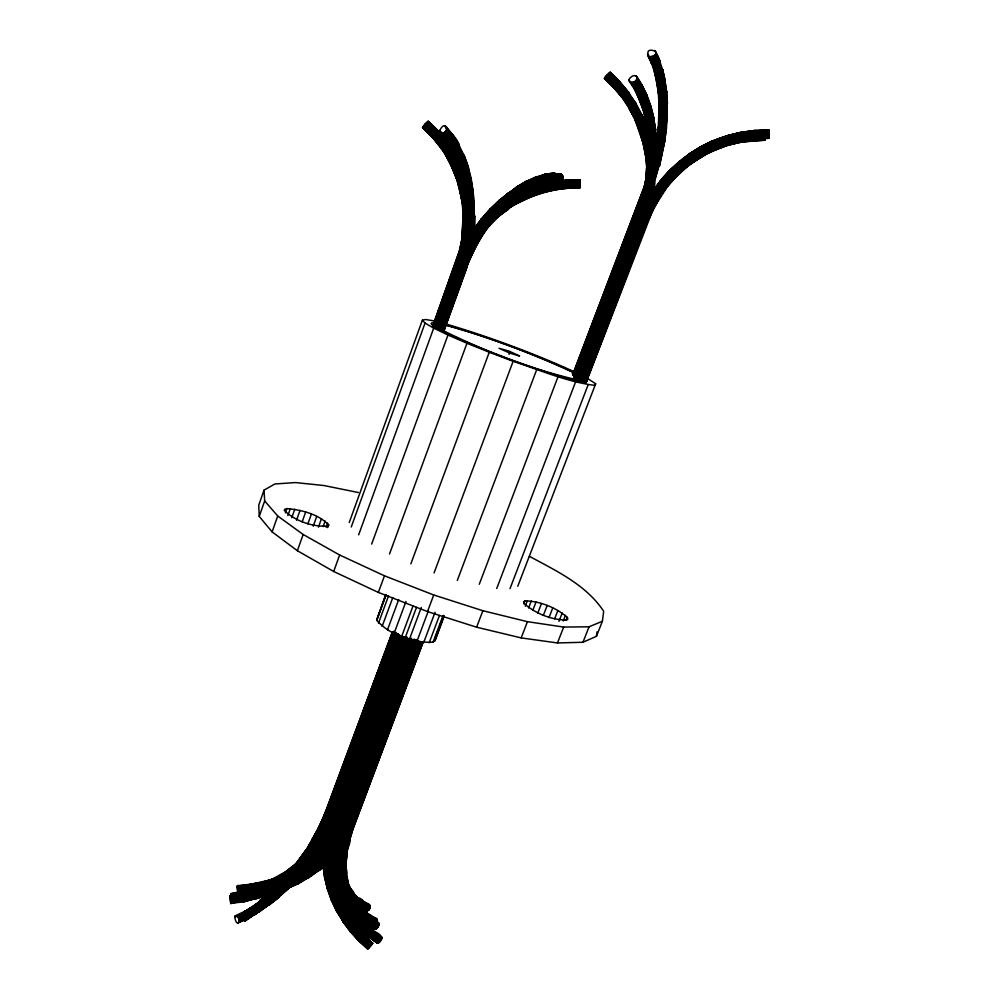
<?xml version="1.0" encoding="UTF-8"?>
<svg xmlns="http://www.w3.org/2000/svg" width="999" height="999" viewBox="0 0 999 999"><rect width="100%" height="100%" fill="white"/><g stroke="black" fill="none" stroke-linecap="round" stroke-linejoin="round"><path stroke-width="1.5" d="M465.571 221.766L465.671 215.559L463.174 215.06L463.986 214.523L463.798 227.672L460.252 250.437M574.462 378.783L636.413 216.358C651.723 175.787 655.219 127.697 634.515 88.549L642.707 108.129L645.616 120.092C647.976 121.953 652.172 120.916 653.721 118.431C651.036 103.584 645.292 89.123 636.738 76.611C635.739 75.3 633.828 75.524 632.479 76.099C622.002 82.58 638.586 85.639 636.738 76.611M667.145 116.134L667.057 102.56L667.145 116.134L662.824 117.258L659.028 115.747L659.015 103.609L659.765 102.56L659.427 118.993M659.253 103.072L658.254 127.685L655.881 144.43M322.465 832.279L317.732 829.033L323.401 818.356L315.584 834.14M377.035 941.433C375.911 944.53 379.72 942.856 380.307 941.183C385.602 936.063 374.937 931.143 371.503 930.456L372.627 930.643L368.231 927.06M472.902 202.472L474.001 203.509L473.826 216.221L470.566 217.183L466.595 216.583L465.596 215.971L464.972 191.146L465.721 203.896L469.63 204.995L474.001 203.509L473.139 191.034L471.153 178.421L470.129 177.672M579.882 180.182L566.483 180.007L553.134 182.33L566.708 180.557L579.882 180.182L579.882 187.949C558.891 187.575 537.912 192.57 519.368 202.447L514.223 204.832M287.712 875.299L266.758 886.987L255.632 891.483L253.933 887.624L253.921 888.598M288.536 888.011L298.214 883.715L308.828 876.922M463.199 240.11L461.638 239.56L463.174 214.872M463.449 214.698L461.913 239.71M473.426 209.89L473.051 195.792M473.901 203.134L473.376 219.368M554.433 189.423L553.196 181.781L540.159 184.915L527.522 189.373L515.434 195.242L527.522 189.373L530.694 197.078L530.344 196.553L542.507 192.37L554.77 189.423L567.282 187.762L566.483 180.007L579.782 179.77M444.493 326.673L444.443 329.92L435.052 326.536C482.38 350.512 532.829 370.629 584.802 381.468L575.474 377.984L572.315 373.589M646.915 173.526L646.153 179.108L646.84 167.657L646.103 178.983L643.181 191.808L651.211 193.669L653.733 180.369L650.112 196.528M646.241 179.021L646.428 167.72M647.439 170.667C647.327 135.689 631.618 101.224 605.394 78.072C601.81 77.447 618.631 65.247 605.394 78.072M653.846 179.383L653.945 173.289M651.623 194.006L653.159 180.856L654.233 180.856L654.37 173.327M731.106 142.994L742.419 140.235L768.843 138.374L768.83 129.882L755.019 130.332L754.919 131.081M517.944 188.474L517.957 187.687M238.536 892.794L239.111 889.285L251.248 889.647M278.709 876.76L271.928 879.345L271.903 880.344L260.677 883.478L237.325 886.6L237.737 892.719M420.03 641.508L349.975 828.346C339.023 856.83 337.075 894.679 361.738 916.77L363.886 914.847L364.51 912.187L357.167 904.719C361.476 905.893 357.892 912.112 354.383 911.325M377.335 943.306L367.932 936.3L367.982 934.627M338.511 864.285L340.135 847.876L346.216 826.148L416.121 639.46M338.923 864.847L340.547 848.413L346.641 826.648L416.046 641.333M339.747 873.85C338.449 857.966 341.945 842.057 347.277 827.16L417.27 640.322M751.248 140.222L752.235 140.672L752.934 138.749L765.471 138.399L765.259 139.261C748.563 138.961 731.93 142.17 716.495 148.514L716.333 149.488L704.832 155.032L689.347 164.872M366.783 915.783C349.962 903.408 344.33 881.093 345.554 861.126M339.423 869.692L342.182 870.304L345.479 868.98L347.465 847.676L350.012 838.024L348.301 839.247L345.454 838.873L343.069 837.549L342.57 836.076L415.634 640.097M346.016 860.314C344.568 880.231 350.237 902.509 366.97 914.859M345.479 868.98L347.627 848.213L347.04 847.14M634.515 89.348L639.772 99.813L642.457 100.2L645.516 98.889L646.852 97.415L646.94 95.267L645.679 94.443L650.574 107.88L653.371 119.031L655.244 130.757L654.632 131.244L650.611 132.305L647.452 131.369L645.816 118.369M724.425 137.525L723.426 136.863L711.088 141.458L699.575 147.303L688.598 154.37L681.568 160.577M276.174 883.578L264.872 887.874L267.42 895.116L243.119 901.935L230.669 903.296L229.957 895.991L241.933 894.305L243.194 902.06L267.495 895.229M323.551 861.001L315.01 868.581L295.617 881.018L297.565 883.628L298.401 882.879M579.383 181.731L579.67 179.633M674.05 177.46L674.974 177.922L684.365 169.181L683.853 167.757M229.957 895.991L230.856 903.808M364.647 932.404L359.415 927.534C360.214 931.318 367.744 923.938 364.198 922.826L373.077 931.355L381.868 937.974M364.473 909.889L366.471 911.063L368.818 910.126L370.154 907.604L369.692 904.994L355.769 897.364M439.373 131.306C446.503 115.684 450.686 138.873 439.373 131.306L447.265 141.159L452.859 150.125C469.368 149.55 449.075 131.831 446.266 126.611M365.297 922.289L374.85 929.407L377.372 928.009L379.071 924.687L378.696 922.951L370.292 917.194L357.068 904.42M751.073 139.048L755.569 138.836L755.107 130.382L741.196 132.243L727.647 135.552L727.697 136.276M374.126 928.808L374.038 927.472M303.134 862.149L299.613 859.627L284.34 878.658L306.443 849.674L297.727 862.137M655.082 167.045C656.518 169.468 648.738 168.694 647.427 167.058L648.713 154.071L648.301 137.338M648.713 154.071L645.941 179.683L643.406 191.983M658.403 130.769L658.915 126.623C656.892 129.308 664.023 129.695 665.796 128.771L666.708 104.67L665.821 91.821M649.487 56.843C668.119 53.172 641.346 43.956 649.487 56.843C664.335 86.476 662.474 121.316 656.243 152.959L661.887 153.784L666.408 123.139M666.795 117.557L666.995 114.76L666.52 128.097L664.685 141.009L660.489 141.246L656.73 139.835L658.191 127.285M667.32 115.21L665.796 128.771M655.319 168.144L656.455 154.395L655.956 141.296L656.643 142.07L656.655 154.745L655.681 167.907M346.378 908.328L345.554 910.126L352.51 920.104L356.206 918.655L358.304 915.371L351.149 905.856L355.457 912.162M717.07 147.153L717.557 148.014L729.957 143.719L727.647 135.552M642.707 108.129L642.644 108.791C644.392 111.938 650.599 109.878 650.948 106.531L649.487 105.157M352.135 919.867L352.26 918.268M333.092 843.718L332.192 844.392C329.545 863.436 332.417 883.104 340.434 900.574L344.056 900.524L347.377 897.289L343.331 887.05L342.595 889.048L340.047 890.346L337.362 890.609L336.201 889.185M338.936 856.155C337.737 858.69 333.291 858.303 331.368 856.667L332.292 845.266L334.715 832.729L338.162 821.727L339.435 821.478M332.18 848.276C329.658 873.65 336.913 899.874 352.51 920.104M331.818 857.08L332.729 845.703L335.277 832.504C333.479 835.589 328.321 847.027 336.176 846.827C342.532 848.001 341.683 837.187 341.271 833.94M323.426 848.351L324.026 841.021L322.665 853.471L322.964 865.296L324.525 877.11L327.51 889.023L329.383 889.247L333.104 888.123L334.765 886.525L330.681 864.522L331.131 842.02M330.856 874.924C334.515 876.647 326.398 878.895 324.712 877.409L323.027 864.934C330.881 870.404 332.792 860.963 330.207 853.059C330.057 855.756 324.65 855.144 322.852 853.833L323.826 842.12L326.261 829.507L329.707 818.406L398.339 634.178L326.049 830.619C333.341 837.287 337.525 826.772 336.114 820.079M323.988 848.076L324.225 845.154M330.219 847.177L330.569 843.006M330.344 853.795L331.331 842.419M338.561 852.247L338.748 855.718L338.998 852.659M484.552 230.707C482.005 231.993 483.191 236.351 482.117 233.217L486.488 226.848M452.859 150.125L446.166 140.247L446.041 138.724M740.521 140.422L739.747 142.457L727.409 145.242L704.008 154.495M330.644 847.127L330.894 844.355M330.969 847.589L331.206 844.817M331.518 848.001L331.755 845.229M473.801 232.555L474.5 215.946L474.513 229.558L469.418 229.533L464.51 228.159L466.158 215.072M464.885 228.446L466.096 204.246L463.361 180.969M465.609 221.291L466.021 216.633M470.704 226.823C474.575 193.506 468.007 157.155 445.304 131.406M471.84 223.976C475.187 191.246 468.244 155.807 446.041 130.569M472.664 222.415C475.724 189.86 468.606 154.758 446.578 129.658M352.135 906.205C348.701 915.971 341.908 908.591 340.259 900.161L351.998 918.918M466.346 234.753L464.835 245.779M467.157 242.045L466.308 241.858L467.544 229.32L469.418 229.533L468.294 240.821M467.295 240.647C472.914 203.571 469.505 161.801 443.456 132.667M469.493 239.573L470.479 221.016M470.704 238.274L471.565 219.543M471.853 236.913L472.564 218.019M472.852 235.502L473.426 216.458L474.5 215.946M326.486 821.59L322.652 818.643M532.754 188.561L532.405 184.116L529.295 181.393L518.518 186.663L508.553 193.007L498.963 200.524L498.801 202.048M462.762 236.276L463.111 233.179M463.711 235.502C467.832 204.445 459.665 171.953 441.221 146.603L439.735 146.516L429.845 133.916M722.377 138.649L723.014 136.938L735.639 133.666L736.588 134.341M234.715 916.545C236.751 931.393 243.744 915.371 234.715 916.545C252.959 908.753 269.393 897.177 283.791 883.578L288.374 888.835L287.575 888.536M268.381 904.719C271.928 905.356 264.897 895.753 264.735 899.674M422.552 127.472L425.262 123.451L428.284 121.291L438.186 130.719L436.088 133.804L432.155 136.588L422.552 127.472L426.486 124.663L428.284 121.291M645.591 184.553L645.916 181.768M650.774 193.881L651.111 190.971M652.447 192.632L653.821 180.869M653.021 191.196C657.617 174.937 653.259 184.028 645.729 179.445L647.876 166.546L647.302 170.729M444.28 616.046L434.99 640.721L433.029 642.195C413.037 643.069 390.222 635.401 376.735 620.367L385.564 595.004M657.067 137.712L658.428 126.935M657.367 139.048L657.879 134.902M358.391 492.519L324.063 485.551L295.529 482.567L274.862 483.991L264.048 490.122L258.766 505.194L259.24 516.433L272.115 531.905L297.365 550.724L333.691 571.49L378.359 592.419L427.51 611.588L476.61 627.197L521.166 637.899L557.467 642.956L582.966 642.27L596.44 636.301L602.397 621.253L603.671 611.288C586.338 584.927 556.343 570.928 529.395 556.306M666.121 127.323L664.897 140.747L659.465 166.271L656.355 165.946L653.958 174.076M579.982 187.812L567.282 187.762M346.079 854.207L346.653 849.974M340.996 846.028L340.06 846.827C336.738 853.346 337.674 864.622 346.166 858.74L347.627 848.213M596.44 636.301L597.052 631.855M768.593 130.594L768.83 129.882M653.858 175.762L654.27 172.852M653.533 180.944L655.556 167.333M655.756 167.632L653.945 180.607M452.097 147.04L451.785 149.238L456.893 159.528L459.353 160.027L462.425 158.941L464.298 156.905L463.236 154.783M277.135 886.85L275.799 883.178M329.757 810.876L326.873 808.228L392.157 632.891M345.367 866.583C347.64 870.878 348.639 881.455 340.996 879.707M447.04 141.084L444.705 143.856L440.459 146.279L432.043 136.064L422.589 127.098M335.065 883.228L333.616 877.809L333.828 879.557L336.238 879.919L340.734 877.746L339.173 863.748M373.314 917.594L367.807 914.709L376.76 918.868L377.397 922.127L373.251 919.954M562.287 181.393C567.857 167.008 544.617 177.447 539.11 177.76L538.636 178.209L548.951 175.737C552.41 173.364 554.495 180.245 552.422 182.53M655.244 130.757L653.783 117.845L652.01 112.6M343.893 834.115L346.965 824.774C343.706 826.985 353.584 830.781 353.246 827.16L422.54 642.519M699.25 148.127L699.949 147.24L701.023 147.877M556.755 175.737L555.844 173.976L537.974 178.297L535.801 177.173L516.895 186.751L515.984 188.399L518.531 186.9M647.702 129.87L648.264 154.758C649.949 156.593 656.006 157.018 656.455 154.395M414.086 639.235L344.992 823.888C345.579 831.742 340.309 841.22 334.39 833.066M345.829 868.381L345.941 867.756M466.308 241.708L462.375 240.147L464.41 227.897L465.834 203.134M462.475 240.359L465.047 227.497L462.849 240.609M349.275 887.249C352.147 889.722 357.18 895.291 352.784 898.625L357.442 903.471L368.818 910.126M463.786 247.515C473.414 208.953 469.567 163.873 442.47 132.992M466.57 240.172L468.406 225.2M331.98 866.682C330.594 870.179 339.747 869.642 339.086 866.358M693.631 159.116L694.367 161.513L683.791 169.118L667.22 186.276M717.357 147.702L729.695 143.332L742.632 140.622L741.196 132.243L741.171 132.992M333.366 831.98L336.538 820.566L404.882 637.337M330.244 818.231C327.372 820.291 335.564 823.588 336.725 821.016M414.31 639.597L345.117 824.737L340.746 824.712L337.837 822.027L406.868 637.162M332.18 855.019L331.368 856.667M346.166 858.74L346.104 857.592M330.619 864.884L330.045 863.91M370.479 918.518L369.917 915.271L362.512 910.151M655.943 146.266C659.914 125.312 660.689 103.646 657.18 82.567M655.706 151.149C661.625 121.678 662.549 90.172 651.548 61.738C650.449 64.635 654.32 66.071 656.48 64.898C663.249 62.413 657.017 54.97 655.356 51.049M662.899 148.701L663.423 145.842M663.96 142.969L664.485 140.097M661.887 153.784L664.685 141.009M429.183 123.476L429.183 122.477L427.759 122.477M333.429 831.605C334.178 839.772 330.282 848.251 323.701 841.345M326.049 830.619L328.958 822.377M323.177 857.192L323.064 852.759L322.852 853.833M610.164 72.265L619.817 81.656L618.431 83.716L613.723 87.537L604.37 78.459M463.986 215.372C462.862 186.838 452.135 157.792 432.317 137.288L423.201 128.359L423.214 127.348L426.536 130.632M324.6 825.961L328.546 812.15L395.229 632.866M324.513 827.022L325.337 822.776L326.398 822.339M324.95 826.735C327.235 823.326 326.074 806.43 330.194 813.985M250.537 889.834L251.086 889.172M323.626 841.72L325.936 829.807M648.663 141.808C647.589 145.067 655.731 144.73 656.643 142.07M327.023 885.089L324.925 876.36L324.712 877.409M340.734 877.746C337.35 859.777 338.686 841.033 344.992 823.888M246.104 918.73L245.704 920.741L243.269 920.416M456.493 159.028L456.893 157.03M613.886 86.713L613.561 87.45L621.79 97.265L627.547 93.257L628.433 92.058L619.655 81.568L618.756 82.018M469.542 251.236L464.86 267.907L442.008 330.657M470.679 249.95L465.659 268.157L442.819 330.881M471.59 248.301L470.129 255.544L471.141 256.094L482.767 234.103M472.19 245.704L466.283 268.331L462.899 267.27M472.589 245.542L466.658 268.419L444.355 329.62M441.595 328.908L467.719 255.269L470.541 255.831L472.727 245.654M342.257 907.279L343.381 907.504C349.101 914.035 352.123 919.317 343.306 921.827L336.601 910.776L331.418 899.787C332.58 901.66 338.286 899.137 338.349 896.952C343.494 904.732 346.341 910.014 336.688 911.338L331.343 900.136L327.335 888.748L324.6 876.747M229.907 896.14L241.933 894.305M645.804 179.246L643.244 191.696L635.676 216.134L573.801 378.371M350.499 888.261L350.299 891.483L354.096 897.189L358.666 901.96L369.892 908.541M456.718 262.287L459.927 251.935L459.128 251.586L461.9 239.385L459.403 251.736L455.744 263.536L432.879 326.523M460.839 246.99L462.1 240.896M244.193 894.992L242.445 891.533C261.576 886.088 279.807 877.284 295.417 864.897M513.411 197.303C512.912 195.554 509.44 191.021 508.116 193.943L519.642 186.601L529.92 181.481M343.306 921.827L336.526 911.125L337.412 909.827M438.236 132.48L438.274 131.506L428.883 122.265M427.747 123.052L437.425 132.268L446.166 142.482L453.808 153.509L447.727 156.743L440.309 146.116L440.684 145.317M342.57 836.076L339.972 847.339C346.291 854.857 350.637 845.216 350.012 838.024M340.422 846.378L342.894 835.713M343.219 907.292L356.168 926.622L355.806 927.422L350.274 931.655L342.819 921.602L341.621 918.193M347.19 849.175L353.059 828.346L423.326 641.433M655.906 158.654C663.448 125.412 666.046 88.412 650.486 56.993M655.968 162.987C664.36 128.446 667.732 89.76 651.573 56.906M656.355 165.946C665.272 130.419 669.28 90.522 652.659 56.581M659.29 166.358L662.1 152.997L655.169 178.833L653.708 178.421C665.646 139.236 672.027 94.293 653.683 56.044M459.915 252.66L462.974 239.922L459.915 252.66L461.351 253.247M461.713 251.736C473.039 211.001 469.168 162.687 439.423 130.457M358.666 927.859L358.591 928.745L368.269 936.488L372.015 933.678L373.077 931.355L372.577 930.194M347.315 884.889L347.902 882.529L346.253 876.71M350.274 931.655L350.512 930.693M358.816 939.859L358.466 940.671L367.607 949.05L372.714 943.218L371.391 943.893M329.233 812.162C319.668 837.125 305.145 860.027 287.5 880.032L284.39 877.959L265.347 897.377M363.124 935.401C365.197 935.364 360.189 940.371 358.566 940.808L350.149 931.493M456.356 158.416C456.618 166.284 462.237 175.911 468.356 167.27L464.298 155.607M661.8 68.694C666.458 73.202 653.396 77.385 654.645 70.991L656.967 81.031M460.252 169.505L460.302 168.332L463.436 180.969L468.056 181.269L470.641 179.995L471.153 178.421M264.872 898.488L255.245 905.057L254.895 906.393M712.524 142.058L711.488 141.396L710.664 142.345L722.464 137.862M528.995 189.398L540.159 184.915L542.195 192.357M254.345 913.973L259.553 911.225L258.516 908.029L255.657 905.057L244.867 911.587L264.61 899.088L274.488 891.233L279.108 897.177L269.218 905.007M644.143 191.671L635.951 216.246L574 378.534M647.24 201.898C658.453 162.325 659.365 116.071 635.564 80.769M648.388 200.674C659.328 161.151 659.989 115.11 636.288 79.932M694.155 161.601L705.069 154.92L704.919 153.247L702.509 154.733M654.532 178.659C666.57 139.173 673.014 93.894 654.57 55.332M659.003 165.909L652.672 187.15M654.432 71.791L657.155 83.067L661.775 83.916L665.209 80.994L662.799 69.905M232.28 896.528L231.056 893.581L230.844 896.328M456.593 262.163L459.877 251.561L459.115 251.498L432.617 326.348M459.378 251.498L433.404 324.787M326.086 824.437L325.212 823.551L328.733 811.8M325.537 823.988L396.091 632.355M326.935 821.715L329.47 813.523M325.861 830.181L329.383 818.693M333.216 829.395L334.465 825.411M334.315 833.466L338.162 821.727M334.503 833.928L407.105 637.624M334.94 834.39L407.567 638.036M345.179 824.35C328.234 865.009 344.742 915.109 381.693 938.685M460.264 165.235L453.883 167.869L447.577 156.593L448.014 155.869L450.074 159.615M439.735 146.516L439.835 145.617M459.552 252.235L455.994 264.648L460.726 252.297L468.219 255.781L463.386 267.532L459.09 265.921L455.532 264.31L459.403 252.297L456.481 263.286M456.68 264.885C470.204 227.347 471.478 183.466 451.735 147.827M342.482 836.538L346.104 825.274M350.324 836.038L352.759 828.646M349.937 838.473L353.434 827.634M636.475 216.433L637.886 212.35M640.459 216.259C656.043 173.514 660.014 121.453 633.666 82.043M259.24 516.433L264.673 500.936L264.048 490.122M272.115 531.905L277.722 516.008L264.673 500.936M572.664 375.112L646.091 181.893M644.105 188.799L646.016 183.366M653.733 182.917L655.207 178.696L654.595 178.471M285.439 512.837L286.938 508.616C301.611 509.827 318.182 514.11 328.683 524.812L327.684 527.622M287.837 515.646L290.322 508.641M291.795 517.657L294.767 509.278M296.528 520.217L300 510.464M302.185 521.865L305.644 512.125M297.365 550.724L303.159 534.49L277.722 516.008M307.867 523.888L311.351 514.16M313.236 526.161L316.72 516.421M318.431 527.135L321.428 518.768M323.139 526.635L325.15 521.053M326.124 527.31L327.622 523.114M328.683 524.812L328.246 526.036C313.012 527.222 295.105 521.141 284.253 510.364L284.865 509.203L286.938 508.616M349.238 522.514L422.377 320.167L425.661 319.493L434.415 320.991M333.691 571.49L339.648 555.007L303.159 534.49M351.248 526.997L425.037 323.089L422.377 320.167M432.892 327.385L456.006 264.073M433.204 326.86L456.181 263.486L455.444 263.336L456.268 263.761M433.154 327.56L455.669 264.423M434.652 324.176L437.837 315.409M442.619 302.26L445.267 294.955M450.574 280.344L454.283 270.117M433.653 327.822C446.316 297.315 453.309 264.073 470.691 235.677M358.653 534.84L433.703 328.134L425.037 323.089M434.89 326.673C451.198 282.705 462.874 232.405 500.686 200.886C517.719 186.289 538.886 175.649 561.55 174.363M435.764 327.048C452.06 283.142 463.686 232.904 501.448 201.411C518.431 186.863 539.535 176.249 562.15 174.962M436.738 327.447C453.034 283.666 464.56 233.529 502.21 202.11C519.13 187.625 540.134 177.048 562.637 175.762M437.749 327.822C454.021 284.228 465.434 234.228 502.947 202.909C519.755 188.511 540.621 177.997 562.986 176.723M438.723 328.184C454.957 284.79 466.246 234.965 503.583 203.771C520.267 189.473 540.983 179.046 563.186 177.76M439.597 328.484C456.106 284.116 467.857 232.355 507.579 201.885M440.309 328.696C456.481 285.776 467.445 236.338 504.42 205.432L502.21 202.11L498.963 200.524L489.685 209.415L489.91 210.477M441.121 327.11L460.776 273.102M440.809 328.833L467.994 255.644L480.382 233.579L474.013 229.233L481.78 218.706C483.591 218.943 489.685 223.576 486.775 224.026L488.761 221.778M441.071 328.858L463.099 267.37M443.818 329.658L465.709 269.593M443.968 329.57L466.446 267.67L465.871 267.407M444.205 329.882L466.233 268.132M656.805 82.442L656.743 81.756L658.653 93.581L661.076 94.593L664.323 94.206L666.495 92.645L665.734 90.36M371.665 544.08L447.977 335.015L433.703 328.134M389.51 553.983L466.958 343.256L447.977 335.015M378.359 592.419L384.465 575.811L339.648 555.007M376.873 619.205L386.001 594.467M376.735 620.367L385.889 595.566M378.484 623.139L388.536 595.904M382.142 626.373L392.794 597.589M666.67 91.384L667.457 103.609C665.933 106.281 660.963 106.531 659.065 104.158L658.266 92.395L659.003 91.171M410.851 563.873L489.248 352.26L466.958 343.256M387.487 629.857L398.713 599.537M326.823 808.578L392.42 631.892M392.644 632.242L327.01 809.015L317.957 829.62L306.306 849.849L309.865 852.297M327.684 807.816L330.382 800.524M332.555 794.692L337.425 781.568M338.511 778.646L343.381 765.521M345.554 759.69L349.338 749.487M351.511 743.656L356.381 730.531M358.541 724.7L362.874 713.024M364.498 708.653L369.917 694.068M371.541 689.697L375.874 678.034M377.497 673.663L382.917 659.078M384.54 654.695L392.12 634.29M393.656 631.193L327.435 809.502C317.782 835.176 302.809 858.641 284.703 879.195M394.33 631.618L328.072 809.989C316.034 841.545 296.516 870.204 271.803 893.193M394.13 633.316L405.956 601.498M394.617 633.516L328.858 810.464C317.869 839.422 300.424 865.796 278.746 887.874L276.074 886.625M328.621 812.562L395.192 633.428M333.566 801.273L335.177 796.915M356.793 738.798L358.404 734.44M369.755 703.92L371.366 699.562M375.699 687.936L377.31 683.578M382.717 669.055L384.34 664.697M388.661 653.071L391.358 645.804M396.178 633.878L324.425 826.098L326.81 828.034C308.629 866.82 277.223 899.912 238.099 917.831M325.05 839.697L319.343 836.325L329.27 814.784L396.041 635.214M397.003 633.341L329.008 816.183L319.668 836.75M338.586 791.358L340.209 786.975M345.092 773.838L346.178 770.928M348.089 765.883L349.175 762.961M351.611 756.33L353.234 751.947M358.117 738.823L360.289 732.979M361.101 730.893L362.187 727.971M364.086 722.764L367.345 714.01M367.607 713.398L369.243 709.028M371.69 702.334L376.286 690.072M377.123 687.737L382.255 674.038M384.715 667.307L386.338 662.936M387.674 659.452L396.341 636.126M397.59 633.741L329.545 816.683C312.774 859.914 279.208 896.927 236.95 916.358M329.308 819.08L398.239 633.628M330.794 816.77L332.954 810.951M334.578 806.58L338.911 794.942M340.534 790.571L345.417 777.472M347.577 771.653L351.91 760.002M353.534 755.644L358.416 742.544M360.577 736.725L364.373 726.535M366.533 720.716L370.329 710.526M372.49 704.707L377.372 691.608M379.533 685.776L383.329 675.586M385.489 669.767L390.372 656.668M392.532 650.849L396.328 640.659M398.888 634.677L329.92 820.004C321.79 842.107 321.328 866.67 327.934 889.21M399.563 635.114L330.557 820.491C313.361 865.683 331.293 918.905 368.281 948.713M400.399 635.551L331.356 820.953C314.26 865.821 332.093 918.68 368.831 948.263M401.336 635.951L332.267 821.353C315.297 865.871 333.004 918.318 369.468 947.664M401.623 636.525L412.949 606.143M402.31 636.301L333.241 821.653C316.396 865.821 333.953 917.856 370.142 946.952M403.271 636.563L334.19 821.852C317.457 865.683 334.902 917.319 370.816 946.178M509.09 354.383L510.152 351.523M404.12 636.725L335.065 821.927C318.431 865.459 335.764 916.745 371.441 945.404M339.91 809.914L341.533 805.544M404.832 636.763L335.801 821.877C319.243 865.159 336.476 916.183 371.978 944.679M338.162 815.621L369.767 730.893M371.403 726.51L375.761 714.822M377.934 708.978L381.755 698.751M383.928 692.906L388.836 679.757M389.922 676.835L394.83 663.686M395.916 660.764L400.824 647.627M401.91 644.705L404.632 637.399M405.344 636.7L336.338 821.69C319.842 864.822 337.013 915.658 372.39 944.043M336.663 821.403L416.508 607.392M405.557 638.211L333.466 829.757L334.99 830.831L332.217 835.776M337.774 822.414L406.868 637.262M338.698 821.54L407.142 638.199M408.241 638.473L339.023 823.863C321.99 866.533 339.21 918.581 377.797 943.281M409.078 638.923L339.822 824.325C322.889 866.732 340.01 918.481 378.371 943.019M434.078 572.889L513.124 361.288C540.047 370.13 566.62 381.83 594.904 385.402L595.666 383.753L586.788 377.984M409.428 639.248L421.303 607.442M410.015 639.323L340.746 824.712C323.913 866.832 340.909 918.206 379.008 942.569M411.551 638.211L341.708 825.024C325 866.795 341.87 917.781 379.67 941.945M411.95 639.934L342.669 825.224C326.074 866.657 342.807 917.232 380.307 941.183M412.812 640.084L343.531 825.286C327.06 866.395 343.668 916.582 380.881 940.359M348.913 811.775L350.549 807.417M354.895 795.791L356.531 791.433M360.876 779.794L362.512 775.436M397.852 680.968L399.475 676.61M403.833 664.984L405.457 660.626M413.511 640.134L344.268 825.224C327.897 866.058 344.393 915.908 381.356 939.497M344.805 825.037L414.235 639.36M414.822 639.797L341.995 832.629L344.393 834.202M346.041 825.674L415.359 640.272M347.502 823.313L416.133 640.022M427.51 611.588L433.728 594.979L482.879 610.726L527.447 621.678L563.673 627.072L589.06 626.785L602.397 621.253M416.97 641.283L428.321 610.976M418.106 640.759L348.089 827.634C342.22 843.768 338.823 861.15 340.884 878.333M419.056 641.158L349.001 828.034C340.946 849.949 337.6 875.024 346.616 897.177C353.309 896.79 350.487 888.948 348.214 885.464M420.979 641.77L350.924 828.546C340.047 856.805 338.099 894.367 362.562 916.295M421.84 641.92L351.785 828.608C341.009 856.63 339.061 893.88 363.299 915.633M353.908 823.75L355.544 819.392M359.902 807.766L361.538 803.408M365.896 791.782L367.532 787.424M422.54 641.97L352.522 828.546C341.82 856.33 339.872 893.243 363.886 914.847M353.371 828.034L423.301 641.708M423.713 642.494L435.052 612.287M429.183 642.807L439.423 615.571M433.029 642.195L442.907 615.946M434.952 638.498L437.674 631.281M439.847 625.499L443.656 615.384M443.693 616.533L434.99 640.721M457.305 580.407L536.688 369.642M479.27 584.278L558.054 376.66M572.564 375L643.593 188.561L644.755 188.886M476.61 627.197L482.879 610.726M573.014 375.324L644.13 188.699M573.538 375.736L643.643 191.783M574.3 376.074L642.794 196.403M575.199 376.436L590.122 337.312M591.221 334.415L595.092 324.263M596.203 321.366L606.143 295.279M607.255 292.382L611.126 282.242M612.225 279.333L616.096 269.193M617.207 266.296L621.066 256.144M622.177 253.247L626.048 243.107M628.259 237.312L632.13 227.16M633.229 224.263L637.1 214.123M575.124 379.096L637.112 216.596C650.811 179.72 655.394 137.313 640.396 100.1M575.961 379.445L637.986 216.895C653.808 174.176 658.066 121.978 631.605 82.517M496.728 588.498L575.611 381.818M576.91 379.832L638.973 217.245C654.845 174.375 659.14 122.015 632.617 82.393M577.797 378.484L639.572 216.696C647.876 195.417 661.513 176.299 679.108 161.713L684.39 168.119C671.291 179.208 660.414 192.807 652.547 208.054L652.035 207.892M577.772 378.921L639.697 216.708L645.391 218.906L647.34 219.805L584.827 382.779M578.109 379.133L640.084 216.833L645.529 204.52L652.272 192.695L660.227 181.581L666.645 187.263L674.874 177.435L673.963 176.211M578.458 378.746L580.119 374.4M581.231 371.491L585.114 361.326M586.226 358.429L590.097 348.264M591.208 345.354L595.092 335.202M597.302 329.395L600.074 322.128M602.297 316.321L605.069 309.066M607.28 303.259L610.052 296.004M613.386 287.287L616.158 280.032M618.369 274.226L621.141 266.958M623.364 261.151L626.685 252.447M628.346 248.089L632.792 236.476M634.452 232.118L639.997 217.607L635.951 216.246M578.521 379.707L580.182 375.362M591.433 345.679L593.106 341.296M620.379 269.867L622.052 265.497M578.683 379.42L640.696 217.045C660.052 165.197 713.81 129.533 768.993 130.819M579.457 379.77L641.495 217.345C660.739 165.797 714.198 130.357 769.043 131.656M580.357 380.157L642.444 217.707C661.538 166.521 714.622 131.331 769.093 132.642M581.356 380.544L643.443 218.107C662.387 167.32 715.072 132.417 769.118 133.741M582.355 380.919L644.455 218.519C663.236 168.132 715.509 133.529 769.118 134.865M582.742 382.704L645.391 218.906C664.035 168.918 715.908 134.59 769.093 135.926M584.115 381.518L646.203 219.243C664.71 169.605 716.233 135.514 769.055 136.875M584.752 381.693L646.815 219.518M585.039 381.106L643.481 228.384M644.592 225.474L651.423 209.078M585.302 381.456L652.422 207.954L645.017 204.358L646.128 205.02M585.264 382.53L647.477 219.992C654.495 202.335 664.772 185.777 678.533 172.565M586.088 380.919L641.533 236.114M642.607 233.441L646.515 223.077M587.087 379.208L647.352 221.803M585.776 382.654L647.964 220.23L646.778 219.68C653.034 203.571 662.537 188.823 674.525 176.373L668.855 171.041L690.172 153.384L694.755 160.34L683.978 167.82L690.908 162.625M586.063 382.679L653.346 208.641L651.997 207.755M510.002 588.648L588.136 384.777M517.769 586.251L595.666 383.753M523.726 603.708L524.812 600.899C540.034 601.061 555.894 607.479 567.382 617.419L567.844 619.005L566.783 620.004C551.473 620.054 535.314 613.511 523.888 603.359L523.601 601.835L524.812 600.899M267.507 894.979L276.336 886.5M525.262 606.206L527.422 600.611M528.558 607.966L531.256 600.986M521.166 637.899L527.447 621.678M532.804 610.352L536.038 601.997M537.687 613.299L541.458 603.571M543.369 615.322L547.152 605.594M548.963 617.682L552.747 607.954M323.314 853.933L308.878 869.08L299.413 876.672L300.487 877.372L297.003 879.095M554.632 618.831L557.879 610.476M558.953 621.378L562.225 612.999M563.274 620.966L565.459 615.372M566.283 620.229L567.382 617.419M557.467 642.956L563.673 627.072M582.966 642.27L589.06 626.785M247.864 917.794C251.461 917.994 248.139 910.651 245.404 910.813M464.785 191.608C466.196 194.131 472.564 193.544 473.039 190.597L473.813 203.896M498.776 202.31L498.938 201.224L507.967 193.282L509.265 193.356L518.231 186.776L527.36 181.406L528.833 182.392L537.974 178.297M468.781 260.227L470.517 255.919M467.057 264.935L476.286 244.493L488.611 224.862M466.87 266.146L476.56 244.792L474.275 243.107C496.428 207.392 538.249 185.589 580.132 186.726M466.87 266.358L471.066 256.006M322.615 818.955L326.873 808.228M323.451 817.132L327.16 807.966M324.475 815.721L327.148 809.128M455.719 264.523L460.726 252.297M324.425 826.098L329.27 814.784M326.81 828.034L328.421 824.138M763.673 139.872L764.66 140.322L765.259 139.261M463.998 182.867L462.712 178.721L458.866 179.533L453.733 167.732L454.208 167.095M456.418 262.625L459.253 255.919M456.568 262.725L458.229 258.616M609.028 74.5C628.808 92.108 642.832 115.809 649.038 141.521L642.919 142.757L634.727 118.694L628.683 107.705L635.926 103.297L632.055 98.327M330.132 862.374L331.019 868.506L331.631 867.631M465.671 215.559L464.66 203.184L462.437 202.997L456.893 179.146L452.372 167.77L446.453 156.718L447.028 155.345M334.066 826.673L336.825 820.291M337.075 818.543L338.611 820.042L332.093 833.99M334.99 830.831L338.349 823.089M343.968 825.224L345.629 821.428M344.268 825.723L345.929 821.927L347.165 822.951L341.283 835.614M346.328 827.297L339.985 839.822M658.329 196.391L659.54 197.54L648.001 220.467C655.881 199.688 668.93 180.807 685.988 166.508M645.154 204.37L639.697 216.708M647.614 220.342L658.416 198.526M309.89 868.468L310.127 869.63L300.487 877.372M317.732 829.27L322.914 818.431M325.874 822.889L310.639 851.036M503.021 197.902L516.895 186.751M653.346 208.641L666.845 187.425L666.033 186.313M471.116 249.563L473.014 245.692M470.716 252.585L478.646 237.525M740.047 142.333L727.759 145.404L728.296 143.431M319.343 836.325L324.925 825.299M326.436 831.043C308.104 868.93 276.985 901.123 238.574 918.755M326.074 833.99C307.48 870.991 276.711 902.359 238.936 919.729M245.23 921.016L264.136 907.579L260.751 910.114M460.689 252.322L466.745 240.459L468.306 241.009L473.938 244.543L468.219 255.781M460.914 252.472L467.057 240.509M461.376 252.722L463.336 248.863M652.759 208.691L659.54 197.54M315.659 863.685L318.968 860.476L310.127 869.63L306.893 867.107M318.331 869.33L318.356 870.803L308.354 877.846L304.458 872.739M325.337 822.776L325.212 823.551M465.971 198.501L464.547 191.546L462.649 191.621L458.853 179.171L453.846 167.457L447.677 156.294M312.188 839.522L317.969 828.895L312.188 839.522L316.034 842.194M312.15 839.335L314.161 836.75M321.903 857.329L322.902 860.239L314.435 867.756L297.69 878.67M470.829 249.762L473.089 245.667M470.954 249.912C481.855 229.608 499.125 213.062 519.23 201.973L515.422 195.117L511.625 197.44M473.476 245.916L471.228 249.987L481.418 234.415L479.982 233.304C503.533 202.884 541.745 184.865 580.182 185.864M652.709 206.493L656.218 200.187M658.491 198.851L652.822 208.429M330.994 840.009L335.189 832.542M333.991 836.675L331.168 841.707L333.279 842.232L329.857 847.115M334.116 838.236L330.307 844.442M645.154 204.47L651.91 192.52L658.89 196.965L657.829 196.453M652.734 206.656L658.403 196.766M658.778 196.84L652.422 207.954M628.683 107.705L634.752 118.956L642.232 115.235L641.058 115.422M340.147 841.57L342.982 836.65M342.457 839.522L339.598 844.48L341.146 844.942M482.117 233.217L475.786 244.093L470.679 255.806M480.494 237.025L475.911 244.892L476.56 244.792M476.361 244.992L491.496 221.766M318.931 848.925L319.842 850.224L313.349 846.116L319.742 835.726L307.242 856.58L312.949 860.489L312.487 859.814M313.474 846.39L319.742 835.726M324.325 839.497C305.145 874.35 275.524 904.033 239.161 920.678M324.3 840.996C305.007 875.574 275.399 904.944 239.236 921.54M319.53 850.211L324.088 842.369M319.842 850.224L323.788 843.456M548.538 176.423L548.951 175.737M328.846 814.984L330.257 817.182C313.461 860.476 279.857 897.539 237.537 917.007M673.913 177.46L674.874 177.435M275.874 878.67L264.897 883.216L267.133 887.899M306.306 849.849L312.337 839.285M472.227 233.167L482.342 218.856L499.987 200.549M473.826 243.082L475.449 240.447M480.382 233.579L473.863 244.643L473.014 244.405M423.539 126.623L424.026 125.824M516.108 187.65L525.973 181.406L535.114 177.31L544.905 174.35L547.614 176.286L550.536 175.787M465.696 215.334L465.596 215.971M307.242 856.58L306.73 855.981L313.449 845.978L314.285 846.128M306.893 856.218L313.773 845.991M312.687 860.414L319.805 849.799M312.949 860.489L319.93 850.074M466.246 204.083L465.184 203.983L461.775 186.975M305.657 858.453L309.028 853.533M486.238 228.234L487.924 225.774M482.754 234.353L489.56 224.4L488.761 224.55M306.094 849.512L292.183 869.405M652.409 193.369L654.944 189.685M658.329 184.778L660.114 182.155M658.99 197.677L666.733 187.1M455.631 170.429L459.053 179.058L456.605 178.946L449.438 161.376M499.4 200.424L490.284 209.066L481.331 219.355L481.78 218.706M473.439 244.131L474.288 244.63L489.635 225.05L487.587 223.002C511.426 198.152 545.766 184.053 580.194 184.852M534.103 178.334L535.801 177.173M324.275 843.568L318.256 851.448M323.938 845.329L314.061 857.517L318.606 861.163L322.989 856.268M324.575 845.966L311.501 861.263M330.157 845.853L332.704 842.207M330.219 847.002L332.792 843.318M694.43 161.189C680.531 170.929 668.643 183.354 659.44 197.602L659.128 197.29C672.864 175.799 692.994 158.504 716.495 148.514M652.472 193.244L651.91 192.632L660.227 181.581M652.26 192.907L654.907 189.211M658.766 196.94L666.271 186.388L665.684 185.727M487.787 223.551L480.507 233.891M329.982 848.363L332.417 845.042M330.544 847.889L332.168 845.666M330.02 848.838L332.467 845.504M489.685 209.415C491.933 208.479 496.953 213.262 495.279 215.147M330.269 849.425L331.905 847.189M332.355 847.851L329.882 851.21L331.993 853.233L330.07 855.344M330.482 851.91L332.143 849.649M473.676 229.221L481.418 218.744M480.394 234.041L487.862 223.938M306.73 855.981L291.995 875.249M293.107 868.193L294.955 865.771M298.614 868.081L300.424 865.708M312.849 860.176L305.157 870.266L296.478 879.47M313.012 860.414L296.878 879.782M306.793 855.906L291.658 874.862M278.796 888.111L292.17 875.062L307.517 856.218M543.069 175.562L544.905 174.35M328.271 887.574L327.397 888.398L331.518 900.374M638.286 126.274L639.51 130.682L646.778 128.159L641.683 115.235L636.076 104.633M473.164 202.872L474.5 216.196M662.025 179.882L667.794 173.039M662.349 179.882L668.106 173.027M665.871 175.886L667.769 173.626M666.72 186.001L669.417 182.805M284.166 878.258L292.07 868.905L295.13 871.016M318.918 849.824L320.766 847.664L322.864 850.124L307.942 866.096M319.555 850.574L321.441 848.363M322.714 851.847L316.059 859.639L304.083 870.666M323.526 852.384L316.808 860.239L300.037 875.136M323.002 855.331L309.428 869.455L299.887 877.11M318.606 861.163L323.501 855.444M485.726 225.162L487.587 223.002M486.426 227.772L481.418 234.415M481.343 234.365L498.688 216.421L496.241 213.399M334.153 878.521L332.317 879.932L335.751 888.96M466.034 213.611L465.047 203.858L466.258 203.297M664.173 177.834L668.281 173.227M666.183 175.812L668.131 173.551M669.792 181.993L678.646 172.665M666.658 185.976L668.506 183.853M666.296 187.337L675.149 177.859L674.487 176.586C698.863 151.261 733.928 137.113 768.993 137.625M463.474 190.821L459.965 190.484L462.437 202.36L463.449 215.222M481.256 218.968L489.885 209.141M490.734 219.518L492.719 217.27M487.325 224.176L503.484 207.143M487.699 224.151L495.891 214.81M668.98 171.079L659.877 181.381M660.189 181.818C677.334 159.99 701.41 144.006 727.909 135.926M674.812 176.723L665.896 186.301L674.525 176.373M329.895 856.942L331.83 854.819M330.644 857.354L332.605 855.194M330.319 858.665L332.292 856.505M329.857 859.802L331.843 857.629M330.219 859.664L332.367 857.154M291.496 874.649L297.153 879.894L288.286 888.935M424.675 125L427.01 122.889M284.79 878.084L267.557 895.516M285.327 878.371L269.043 894.729L260.502 901.947C254.745 904.432 268.244 890.908 270.442 895.766M495.854 204.47L499.875 200.899M291.77 874.749L283.004 883.278L283.791 883.578M563.049 179.82C549.038 180.669 535.489 185.215 523.276 192.02L521.69 188.287L518.518 186.663L528.746 181.568L540.334 177.647L542.657 180.332L542.932 184.241L535.564 187.525M288.012 888.823L297.003 879.669M283.004 883.278L291.533 874.6M357.442 903.471L359.003 899.275L352.984 892.831L358.666 898.513M274.25 892.194L274.488 891.233M670.866 169.83L678.284 162.6L688.96 154.333L671.191 169.818M672.914 168.406L678.621 162.575M677.01 164.835L679.12 162.762M674.425 177.647L676.648 175.474M674.75 177.647L693.568 160.926M358.154 916.57L361.725 914.747L377.972 927.247M309.852 869.642L319.043 860.888M495.679 215.085L503.434 207.642M272.515 893.793L277.71 888.86M490.809 208.816L498.663 201.373L509.627 192.982M735.639 133.666L710.813 141.783M492.195 221.766L498.276 216.059M672.602 168.456L679.32 162.25L678.995 161.676L690.059 153.346L701.947 146.166L714.61 140.26L717.657 148.064L693.98 159.528M674.775 176.848C696.053 154.982 725.274 141.334 755.644 138.611M642.919 142.757L645.779 155.245L646.828 167.844L647.489 167.857M278.184 896.977L288.286 888.561M288.374 888.835L278.646 897.252M274.026 891.32L283.092 883.191M274.051 891.67L283.354 883.291M319.668 859.989L321.753 858.141M322.802 866.857C319.443 873.213 315.622 870.866 313.611 866.183L321.965 858.765M322.352 859.477L304.745 873.538M498.751 201.686L500.886 199.788M503.134 198.014L508.553 193.207M503.009 198.551L507.242 194.805M323.201 862.649L306.243 876.086L293.419 883.079M322.852 864.21L306.83 876.797L291.196 885.039M323.551 864.659L307.417 877.347L290.284 886.263M323.077 865.921L307.929 877.709L289.323 887.287M318.032 870.903L323.564 865.996M462.437 202.997L462.962 202.11M299.588 860.851L285.564 871.715L287.175 874.462C271.84 884.54 254.72 892.082 236.663 895.579M299.5 861.138L285.639 871.915M747.077 132.305L747.964 131.868L744.43 132.392M266.92 905.344L254.383 915.072L253.159 914.884M268.444 894.492L252.397 907.279M260.951 901.098L255.394 905.456M263.336 900.574L269.73 895.166M659.727 114.423L659.028 115.747M302.66 874.275L305.07 872.339M301.686 875.811L305.307 872.901M307.729 870.966L310.14 869.018M300.262 877.347L310.227 869.417M686.013 157.268L688.311 155.444M688.161 164.785L691.42 162.175M683.341 168.943L686.962 166.059M268.856 904.982L279.083 896.827M279.108 897.177L259.153 911.912M264.66 898.688L274.176 891.17M498.713 200.849L509.028 192.869M686.001 157.467L688.373 155.657M684.989 166.895L690.646 162.55M683.279 168.781L686.613 166.209M683.791 169.118L687.125 166.571M502.472 207.305C524.637 190.684 552.509 182.243 580.132 182.705M498.538 211.663C521.303 193.019 550.824 183.229 580.182 183.779M508.653 208.841L498.588 216.383L508.678 208.953L504.832 203.109C526.86 188.212 553.409 180.332 579.982 180.831M369.355 935.564L367.669 936.163L355.407 925.249M681.755 160.414L687.874 155.807M257.442 912.012L260.801 909.502M253.821 915.096L258.416 911.65M258.491 911.812L244.643 921.053M259.365 901.722L245.017 911.8M295.329 865.384C276.848 880.044 254.77 890.097 231.518 894.142M295.692 865.971C277.185 880.643 255.07 890.708 231.78 894.767M292.595 869.28C274.925 882.766 253.908 891.682 232.043 895.579M287.175 874.462L290.759 871.827M507.292 194.118L517.507 186.638L518.993 187.163L537.275 177.685L546.391 174.85L555.194 173.364L555.844 173.976M306.743 871.103L311.326 867.819M311.251 875.186L316.096 871.715M308.354 877.846L318.531 870.479M262.038 909.078L267.108 905.594M269.48 904.42L249.4 917.207L238.798 922.252M258.753 911.912L267.595 905.843M257.355 904.719L259.815 903.034M254.982 905.294L265.222 898.513M352.934 919.517L350.911 920.566L368.269 936.263M362.612 930.057L360.364 928.221L358.591 928.745M341.258 900.124L339.56 901.16M292.27 873.663L294.717 872.04M289.91 875.673L294.792 872.439M287.687 877.871L293.806 873.813M291.708 876.16L286.8 879.42L287.225 880.256M294.78 881.018L300.562 877.184M519.567 355.944L508.941 351.061L499.038 348.301L509.79 353.134L519.443 356.019M246.154 919.555L255.195 913.685L254.383 915.072M688.398 154.645L699.949 147.24M689.46 154.52C703.458 144.63 719.317 137.437 736.113 133.878M247.327 910.676L249.875 909.028M514.622 196.528C528.933 186.576 545.704 179.882 563.199 178.821M508.241 193.369L519.03 186.513M552.335 173.426L555.194 173.364M646.828 167.844L645.779 154.97M694.854 151.523L697.389 149.962M694.043 159.952L696.465 158.454M693.793 161.463C714.672 147.352 739.697 139.298 764.984 139.922M286.151 872.364L285.627 871.715L264.86 883.278M285.689 877.709L277.947 882.454L275.624 878.196M507.942 199.887L527.647 189.51M505.681 201.786L515.809 195.617L527.872 189.897L540.471 185.439M505.357 203.821C527.247 189.023 553.646 181.194 580.069 181.693M509.453 207.742L511.838 206.293M508.254 208.466L519.23 201.973M690.671 154.595L690.109 153.546L702.272 146.503L705.881 153.634L694.38 160.015M692.944 152.385L695.566 150.799M699.512 148.426L702.135 146.841M250.162 908.491L251.161 908.203M516.408 187.088L525.973 181.406L527.36 181.406M521.066 185.402L523.613 183.903M248.401 918.006L259.428 911.687M245.067 911.088L255.657 905.057M299.7 882.129L302.31 880.643M304.92 879.157L307.517 877.671M297.939 883.79L308.816 877.434M263.923 908.004L263.024 908.203M275.774 883.328L284.915 878.246M283.654 879.507C267.233 889.01 248.714 894.592 229.882 896.54M283.866 880.094C267.495 889.56 249.051 895.154 230.282 897.114M281.581 882.242C265.871 890.983 248.252 896.016 230.419 897.926M341.808 906.305L344.93 911.088L345.741 910.651L352.035 918.406M699.337 147.602L711.488 141.396M707.404 144.643L711.238 142.695M271.191 885.863L276.598 883.128M519.23 187.05L528.059 182.642M238.062 923.101L249.201 917.706M234.94 916.033L245.866 910.776M707.467 152.01L711.288 150.175M518.981 201.935L530.619 196.566M519.243 202.31L530.706 196.94M704.919 145.517L714.635 140.909L714.522 140.222L727.747 135.602L741.295 132.293M705.544 153.284L712.112 150.187M437.125 130.857L438.186 130.719M525.074 182.38L536.538 177.298L545.654 174.475M380.344 937.112L381.705 937.012M525.449 181.781L543.568 174.912L554.47 172.977M288.723 887.174L297.015 883.491M288.286 888.074L298.376 883.403M275.936 883.253L253.571 891.732L255.507 899.187L267.257 894.779M276.723 885.926L254.295 894.43L230.544 898.863M275.749 887.449L254.545 895.416L230.682 899.874M274.775 888.96L254.807 896.403L230.781 900.886M272.365 891.033L255.032 897.314L230.869 901.835M269.855 892.981L255.232 898.089L230.919 902.659M351.386 904.507C357.717 902.447 352.759 895.304 350.437 891.995M441.221 146.603L442.033 146.279M253.833 887.711L264.897 883.216M271.84 879.445L278.609 876.86M278.596 877.209L260.627 882.904L237.325 886.6M373.913 918.605L376.161 918.443M713.848 141.546L717.806 140.035M533.029 187.912L542.932 184.241L562.737 180.707M528.334 181.993L540.334 177.647L550.761 175.15M716.383 147.715L725.649 144.38M715.284 149.051L725.549 145.355M716.071 149.6L728.034 145.28M527.509 189.51L540.272 185.04M530.569 196.94L542.544 192.77M716.096 140.397L726.248 136.801M718.443 146.666L722.577 145.192M424.625 128.359L423.201 128.359M559.602 174.138L560.239 173.938M537.949 177.148L541.783 175.949M242.52 891.183L253.933 887.624M248.489 893.68L254.196 891.92M237.312 886.026L260.801 882.641L270.679 879.894M266.646 881.468L270.904 880.281M267.832 882.279L249.238 886.338L237.362 887.374M237.412 888.286L249.325 887.237L263.773 884.34M628.433 92.058L630.394 95.829M540.122 185.052L553.309 181.905M540.172 185.452L553.458 182.317M542.395 192.757L554.77 189.835M348.239 917.269L349.288 917.357M255.382 898.688L230.931 903.283M241.895 894.455L253.546 891.608L253.846 892.719M230.881 893.68L242.67 891.083M231.268 893.73L242.869 891.245M252.223 884.639L255.132 884.115M258.042 883.578L260.951 883.054M259.665 886.375L237.475 889.285M245.055 889.634L253.971 888.436M544.193 174.5L553.721 172.864M553.458 175.287L556.381 174.788M447.964 156.855L446.74 156.93L439.672 146.141M735.202 133.754L741.345 132.842M742.694 132.268L754.957 130.569M743.855 140.035L748.189 139.448M649.362 154.845L645.229 155.182M743.281 140.047L748.788 139.311M739.048 141.883L743.618 141.259M739.41 142.308L762.437 140.347M739.747 142.457L752.235 140.672M553.134 181.918L566.595 180.145M554.595 189.835L567.22 188.174M553.833 182.367L556.655 182.043M549.487 175.275L560.901 174.013M366.87 903.908L367.694 903.82M453.621 167.757L452.085 167.57L446.403 156.368M360.389 908.241C367.033 907.429 363.886 898.201 358.142 897.901M244.842 885.564L249.313 885.164L237.325 885.601L237.824 892.881M363.961 935.239L356.031 926.46L355.219 926.672L359.165 931.031M768.918 130.22C745.716 130.157 722.464 135.402 701.972 146.378L702.047 146.216M755.394 138.449L758.353 138.337M755.494 138.786L768.93 138.137M365.422 922.876L367.395 923.226L369.443 921.415L370.641 918.918L369.842 916.995L378.996 923.351M751.91 140.809L764.66 140.322M575.112 180.332L579.482 180.207M580.069 187.387L567.032 188.174M238.973 889.322L250.924 888.948M238.836 889.622L250.637 889.285M238.711 890.159L247.577 889.909M238.624 890.908L244.543 890.746M437.462 131.281L438.274 131.506M345.704 897.102L346.616 897.177M358.129 914.972L357.18 914.684L365.222 924.013M659.477 197.652L658.653 197.452M342.832 888.76C350.562 889.997 348.751 879.694 346.066 875.648C347.902 886.825 351.973 897.851 359.178 906.742M465.484 227.972L462.987 227.347M369.143 904.395L360.976 901.11L364.51 902.796M356.631 897.314L369.692 904.994M640.709 204.171L639.86 204.008L645.179 205.806C657.305 165.409 659.153 117.782 634.665 81.493M352.322 906.617L347.19 896.865L346.166 896.44L349.725 903.158M445.941 325.312C489.285 337.175 531.493 353.221 572.29 372.015M466.308 241.858L465.247 241.546M447.864 324.5C491.208 337.6 533.841 353.284 575.037 372.09M332.43 860.589L330.819 859.477L331.631 865.084M489.248 352.26L513.124 361.288M384.465 575.811L433.728 594.979M334.765 886.525C337.163 898.813 346.84 915.484 356.081 926.947M657.779 58.679L659.64 60.34M640.971 84.553C645.454 86.988 638.598 92.82 635.314 90.559L629.12 80.807M368.094 910.663L362.063 907.841L353.808 901.048M367.282 910.988L356.855 905.044M361.601 908.803L366.471 911.063M634.602 118.893L639.51 130.682M369.443 909.402L358.142 902.784L351.211 894.517M370.154 907.604C359.877 903.77 351.636 895.129 348.176 884.739M370.055 905.768C361.288 902.559 354.383 895.778 349.975 887.661M370.217 906.667L359.116 900.136L353.047 893.568M472.04 189.897L472.664 190.21L471.004 179.52M621.79 97.265L618.406 92.158M467.195 165.921L468.231 166.721L471.266 178.921M370.654 917.582L377.535 921.178M376.76 918.868L363.723 911.051M377.21 919.492C367.37 915.171 359.165 907.691 353.434 898.65L358.966 905.993M377.472 920.279L370.604 916.695L362.912 911.076M459.528 145.879L452.347 134.753L457.542 143.157M439.585 132.03C442.345 138.749 450.649 146.391 453.646 136.376L445.604 126.249M338.611 820.042L339.46 820.504M362.6 901.21L363.286 901.61M260.502 901.947L261.201 902.384M377.372 928.009L361.014 915.434M376.71 928.658L360.252 915.996M376.036 929.12L367.395 923.226L357.48 914.197M370.267 925.673L374.001 928.208M375.412 929.382L366.733 923.476L356.755 914.385M365.709 923.288L374.85 929.407M371.678 918.668L377.697 922.789M379.121 923.95L364.26 912.599M379.071 924.687L364.173 913.311M378.858 925.511L362.799 913.161M378.484 926.385L362.337 913.96M363.249 910.364L364.51 912.187M356.805 898.113L358.891 899.612M347.764 884.152L347.14 883.69L348.476 887.624M373.201 931.056L380.906 936.862M373.713 932.129L375.924 933.79M367.782 935.339L370.055 937.037M372.315 938.748L376.86 942.157M367.769 935.901L376.848 942.731M381.868 937.399L373.089 930.781L364.71 922.839M300.062 865.946C298.276 864.759 307.605 872.377 304.258 869.392M340.184 876.498L343.519 887.462M363.786 923.101L372.565 930.294M367.632 935.089L359.74 928.645L346.016 913.635M653.796 121.379L655.681 129.733M361.588 919.542L366.158 923.488M370.579 917.606L357.367 904.832M363.848 935.101L372.714 943.218M364.66 936.15L372.352 943.168M372.639 943.543L363.873 935.551L348.776 917.132M368.631 940.421L371.94 943.443M358.541 940.346L367.869 948.975M272.09 879.495L249.138 884.652L249.55 889.235M359.39 928.083L368.269 936.488M359.553 928.483L367.932 936.3M427.172 123.839C440.159 135.215 451.048 148.976 458.778 164.448M426.486 124.663C441.92 138.199 454.483 155.157 462.013 174.313M425.724 125.487C442.257 139.81 455.044 158.242 462.712 178.721M424.95 126.224C444.255 142.919 458.504 165.335 465.097 189.997M424.225 126.848C443.793 143.731 458.004 166.546 464.547 191.546M423.576 127.31C445.904 146.528 461.263 173.601 465.959 202.71M423.064 127.585L432.505 136.551M427.934 121.354L438.136 131.081M427.41 121.616L437.874 131.606L446.665 141.883L454.358 152.997M609.29 72.74L615.596 78.921M609.615 73.751C627.534 89.885 641.208 110.901 647.814 134.153M608.329 75.312C628.958 93.756 643.618 118.893 648.851 146.104M607.567 76.124C629.532 95.679 644.48 122.914 648.838 152.01M606.78 76.886C630.731 98.164 646.278 128.721 648.763 160.689M606.043 77.56C630.194 98.988 645.729 129.932 647.876 162.188M604.42 78.159C623.826 94.917 637.412 117.932 643.468 142.795M604.52 78.534L613.723 87.537M610.289 72.627L619.767 81.93L628.359 92.308M609.815 72.403L619.293 81.693M610.039 73.114C623.326 85.04 634.103 99.6 641.758 115.734M430.144 133.829L435.402 139.485M423.101 127.934L432.804 137.3M360.364 928.221L344.93 911.088M353.609 923.7L358.828 928.908M357.217 914.185L360.065 917.057M357.417 914.922L359.315 916.845M360.889 917.032L351.261 905.793M350.237 931.155L358.841 940.758M460.139 168.943L463.436 180.969M350.811 888.998L347.078 881.23L350.874 889.809M351.96 919.467L359.915 928.695M436.026 139.885L437.887 142.058M440.834 146.254L432.043 136.064L434.003 138.474M357.742 914.734L365.247 923.451M438.024 130.569L443.106 136.476M437.662 130.607L446.965 141.408L452.972 150.087M613.623 87.163L621.715 96.928L628.833 107.78M623.114 86.314L626.935 90.934M622.564 86.613L624.462 88.911M435.951 140.859L437.899 143.244M431.93 136.663L440.035 146.728M459.353 145.217L453.009 135.115M444.43 132.118C467.657 158.391 473.763 195.642 469.443 229.545L469.405 222.427M444.767 126.111L453.583 137.188L459.415 146.641M342.894 921.278L350.599 931.642M353.971 900.349L355.607 902.646M353.983 900.836L355.619 903.133M441.496 146.491L443.943 150.012M440.384 145.792C453.583 162.675 462.212 182.917 465.596 204.071M351.735 905.943L358.304 915.371M358.266 915.908L352.272 907.142L346.778 896.578M260.801 882.641L260.939 885.139M624.387 100.05L625.961 102.41M628.271 91.983L635.826 103.521M350.012 888.361L354.62 895.441M345.03 907.741L336.001 891.97M340.334 902.347L345.741 910.651M629.095 79.982L636.051 90.897L640.509 100.137M636.201 76.074L642.519 86.101M637.05 78.147L647.165 96.641M637.812 79.508L639.385 82.03M636.8 79.046L646.852 97.415M448.489 142.62L450.112 145.23M445.979 139.535L456.893 159.528M337.687 911.65L340.047 915.584M453.808 153.509L458.116 161.326M629.12 107.118L633.091 114.635M635.776 103.222L642.12 115.434M446.603 155.906L448.027 158.641M347.252 898.426L348.539 900.936M350.424 892.731L352.834 897.464M336.863 891.483L340.01 897.664M641.708 84.89L647.19 95.904M464.435 156.219L458.279 144.356L464.298 156.905L468.206 167.882M335.614 907.591L336.9 910.339M337.063 911.413L331.918 900.511L327.722 887.999M343.306 907.854L338.461 897.539L334.578 886.25M647.489 54.283L652.472 64.735M647.602 55.145L651.835 64.173M655.257 54.483L662.187 72.253L665.996 93.244M654.72 50.474L659.752 61.164M655.706 53.571L659.565 62.038M346.94 882.092L348.688 885.963M455.332 169.705L459.24 178.858M459.49 165.734L461.226 169.805M347.602 881.817L347.902 882.529M642.232 115.235L646.166 124.975M642.082 115.172L646.603 126.523M456.605 178.946L452.085 167.57M347.315 897.801L341.346 880.881M343.943 890.783L345.604 895.029M639.26 99.313L639.01 98.676L642.881 109.366M335.402 883.366L331.793 871.503M336.026 887.162L331.156 871.94M456.493 157.742L460.651 169.967M646.902 96.104L650.898 107.18M463.886 155.12L468.356 167.27M464.235 157.567L465.709 161.751M651.36 62.625L654.882 73.227L658.653 93.581M659.265 59.615L662.874 70.667M658.628 59.041L664.984 81.706M459.665 180.207L460.926 184.266M714.635 140.909L714.847 141.608M639.497 130.457L643.056 142.82M647.165 127.909L648.001 130.782M646.778 128.159L648.026 132.442M459.478 180.557L464.66 203.184M456.58 178.671L459.977 190.734M345.966 876.023L347.952 883.316M313.424 865.534L313.611 866.183M333.291 878.308L336.313 890.097M340.622 876.835L343.456 887.961M332.217 871.053L332.992 874.038M650.724 105.944L653.721 118.431M650.224 105.482L651.286 109.753M346.478 876.223L346.641 876.872M468.206 167.72L472.964 191.496M331.955 875.299L334.702 886.875M331.506 875.062L333.828 884.702M465.721 203.896L466.021 208.254M662.424 69.231L665.209 80.994M463.061 180.544L464.885 192.045M504.42 205.432L504.57 206.106M464.46 197.964L465.034 200.737M462.637 191.284L464.897 202.322M643.056 142.632L645.366 155.232M459.965 190.484L462.162 202.822M324.101 868.805L323.688 865.958M645.466 118.981L647.452 131.369M646.291 121.241L646.765 124.126M653.571 117.308L655.606 130.245M332.792 872.239L333.204 875.024M331.643 867.132L333.404 879.207M331.83 861.026L332.267 864.06M332.118 863.348L331.618 857.579M331.83 864.56L331.056 857.192M330.095 856.98L331.406 866.108M330.132 858.915L331.443 868.056M666.733 92.008L664.785 79.67L666.495 92.645M330.482 864.197L332.08 875.961M473.039 205.469L474.088 216.321M465.184 203.696L466.034 212.337M462.162 202.597L463.174 215.06M647.34 130.382L648.401 143.082M465.696 203.122L466.034 207.268M655.481 129.258L656.555 142.507M654.994 128.859L656.218 155.432M465.646 193.719L465.971 198.239M666.333 90.822L667.22 104.158M331.268 855.793L331.743 868.031M322.727 853.096L323.152 865.634M648.289 142.233L648.463 155.107M656.443 141.658L656.58 155.107M474.65 216.059L474.65 227.972M586.75 380.482A83.029 6.206 20.4 0 1 502.297 356.406A83.029 6.206 20.4 0 1 434.24 322.839M446.053 325.112A83.029 6.206 20.4 0 1 573.214 372.302"/></g></svg>
